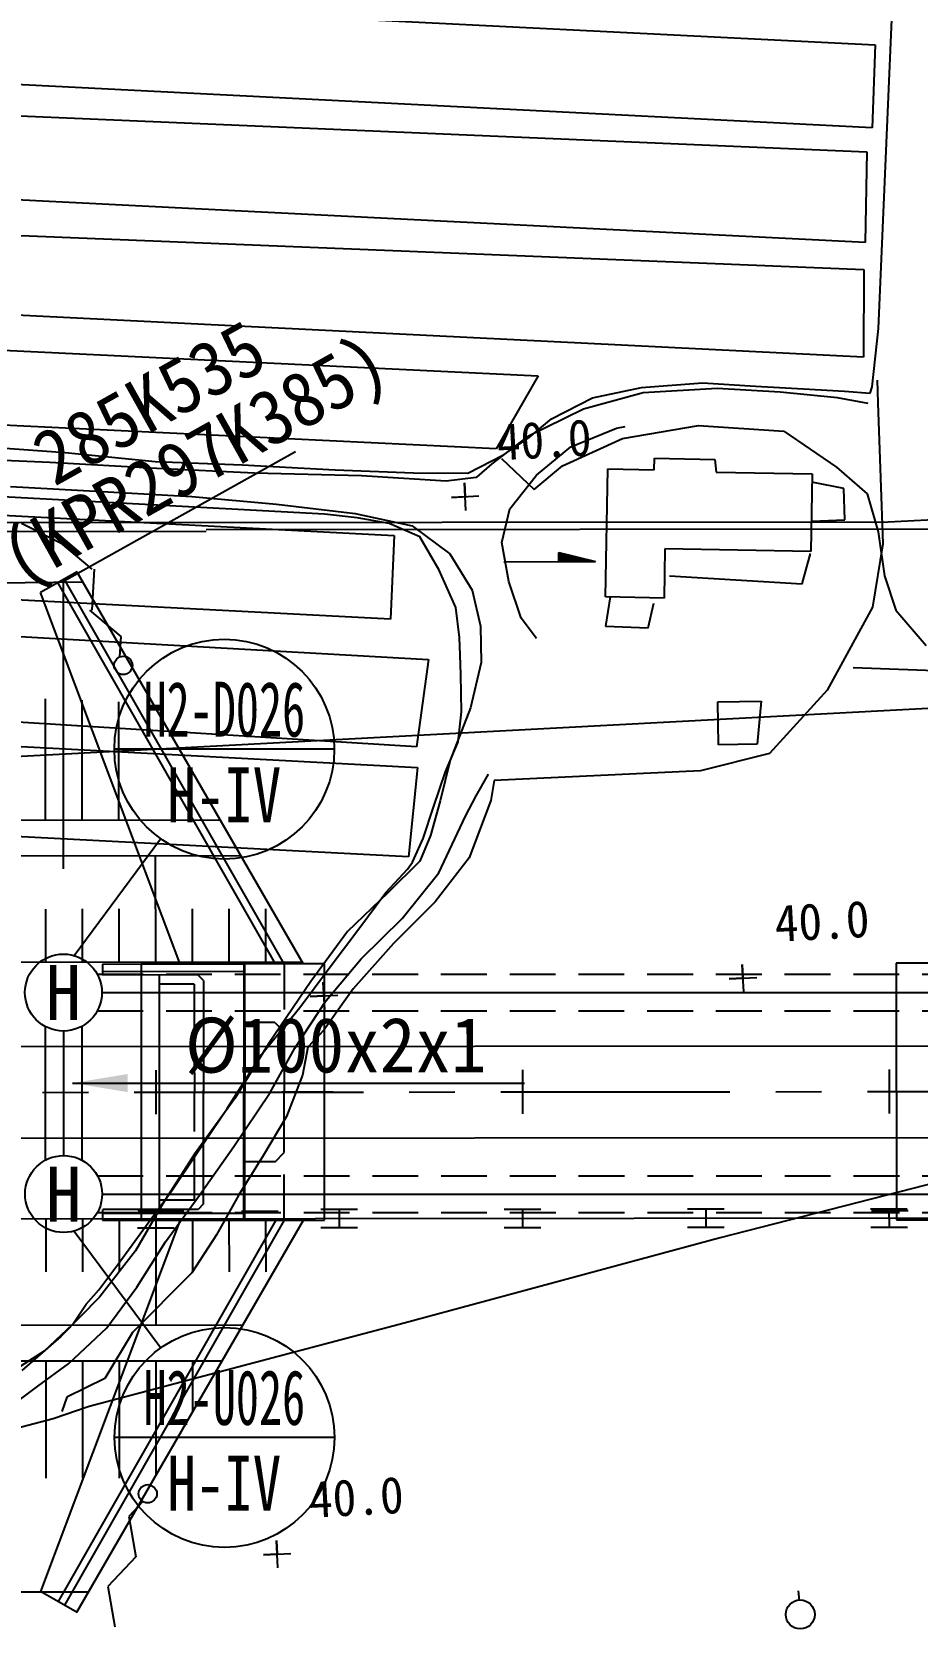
# Model space of a CAD drawing. Header units: millimetres. Extents: x 16742 to 17538, y 1103 to 1809.
# Drawn here: x 17056.3 to 17104.6, y 1444.6 to 1531.5 of the extents above; entities that cross this region are included whole.
import ezdxf
from ezdxf.enums import TextEntityAlignment as Align
from ezdxf.xclip import XClip

# ---------------------------------------------------------------- set-up
doc = ezdxf.new("R2010")
doc.units = ezdxf.units.MM
doc.header["$LTSCALE"] = 10
doc.header["$MEASUREMENT"] = 0
doc.header["$XCLIPFRAME"] = 2
for name, pattern in [('CENTER', [2, 1.25, -0.25, 0.25, -0.25]), ('DASHED2', [0.375, 0.25, -0.125]), ('HIDDEN', [0.375, 0.25, -0.125])]:
    doc.linetypes.add(name, pattern=pattern)
for name, color, linetype in [('TN-MANH', 4, 'Continuous'), ('TZ-BASE', 253, 'Continuous'), ('TZ-CABL', 4, 'Continuous')]:
    doc.layers.add(name, color=color, linetype=linetype)
doc.styles.add('GR', font='GulimChe.ttf')
doc.styles.get("Standard").update_dxf_attribs({"font": 'GulimChe.ttf'})
doc.linetypes.add('ZIGZAG', pattern='A,0.0001,-0.2,[131,ltypeshp.shx,S=0.2,R=0,X=-0.2,Y=0],-0.4,[131,ltypeshp.shx,S=0.2,R=180,X=0.2,Y=0],-0.2', length=0.8001)
doc.dimstyles.get("Standard").update_dxf_attribs({"dimtxt": 0.18, "dimasz": 0.18, "dimexe": 0.18, "dimexo": 0.0625, "dimgap": 0.09, "dimtad": 0, "dimtih": 1, "dimtoh": 1, "dimdec": 4, "dimzin": 0, "dimdsep": 46, "dimtxsty": 'Standard', "dimcen": 0.09, "dimadec": 0, "dimazin": 0, "dimtfac": 1, "dimtdec": 4, "dimtofl": 0, "dimtmove": 0, "dimatfit": 3, "dimfxl": 0, "dimtolj": 1, "dimtzin": 0, "dimarcsym": 0})

# ---------------------------------------------------------------- blocks, each defined once
blk = doc.blocks.new('JD-FHFGFGH4SFG5')
at = {"layer": 'TZ-BASE'}
for p, q in [((279.408, 41.91, 39.715), (280.64, 70.846, 39.715)), ((198.399, 61.417, 41.424), (279.224, 57.403, 41.424)), ((279.224, 57.403, 41.424), (279.063, 52.877, 41.424)), ((279.063, 52.877, 41.424), (196.627, 57.04, 41.424)), ((195.521, 55.096, 41.424), (278.777, 51.557, 41.424)), ((278.777, 51.557, 41.424), (278.675, 46.611, 41.424)), ((278.675, 46.611, 41.424), (194.04, 50.857, 41.424)), ((192.565, 48.603, 41.403), (278.606, 45.131, 41.403)), ((278.582, 40.357, 41.403), (190.395, 44.716, 41.403)), ((278.606, 45.131, 41.403), (278.582, 40.357, 41.403)), ((699.423, 43.352), (-0.006, 6.182)), ((189.923, 42.755, 41.403), (260.842, 39.324, 41.403)), ((279.068, 38.729, 39.715), (279.408, 41.91, 39.715)), ((260.842, 39.324, 41.403), (258.548, 35.349, 41.403)), ((258.548, 35.349, 41.403), (189.492, 38.642, 41.403)), ((266.565, 38.398, 39.892), (263.305, 37.51, 39.892)), ((263.803, 38.131, 39.715), (266.483, 38.701, 39.715)), ((266.483, 38.701, 39.715), (269.81, 38.958, 39.715)), ((270.611, 38.641, 39.892), (266.565, 38.398, 39.892)), ((269.81, 38.958, 39.715), (272.689, 38.775, 39.715)), ((274.04, 38.437, 39.892), (270.611, 38.641, 39.892)), ((272.689, 38.775, 39.715), (275.313, 38.624, 39.715)), ((277.177, 38.138, 39.892), (274.04, 38.437, 39.892)), ((275.313, 38.624, 39.715), (277.557, 38.501, 39.715)), ((277.557, 38.501, 39.715), (278.955, 38.387, 39.715)), ((278.955, 38.387, 39.715), (279.068, 38.729, 39.715)), ((279.33, 39.104, 40.264), (279.374, 37.858, 40.264)), ((263.305, 37.51, 39.892), (260.239, 35.996, 39.892)), ((261.567, 36.988, 39.715), (263.803, 38.131, 39.715)), ((278.837, 37.822, 39.892), (277.177, 38.138, 39.892)), ((279.374, 37.858, 40.264), (279.516, 33.773, 40.264)), ((260.34, 35.968, 39.715), (261.567, 36.988, 39.715)), ((265.119, 36.483, 40.166), (265.581, 36.563, 40.166)), ((265.432, 35.919, 39.996), (269.582, 36.623, 39.996)), ((269.582, 36.623, 39.996), (274.241, 36.312, 39.996)), ((260.239, 35.996, 39.892), (258.311, 34.526, 39.892)), ((258.941, 35.027, 39.715), (260.093, 35.79, 39.715)), ((260.093, 35.79, 39.715), (260.34, 35.968, 39.715)), ((262.17, 34.428, 39.996), (265.432, 35.919, 39.996)), ((262.625, 35.456, 40.166), (265.119, 36.483, 40.166)), ((274.241, 36.312, 39.996), (277.107, 34.347, 39.996)), ((249.185, 31.773, 40.348), (187.857, 35.114, 40.348)), ((234.19, 34.595, 39.892), (228.139, 34.865, 39.892)), ((229.482, 35.562, 39.715), (235.031, 35.146, 39.715)), ((235.031, 35.146, 39.715), (239.949, 34.663, 39.715)), ((256.995, 34.021, 39.715), (258.941, 35.027, 39.715)), ((258.843, 34.828, 39.996), (260.623, 33.126, 39.996)), ((260.743, 33.904, 40.166), (262.625, 35.456, 40.166)), ((267.17, 34.203, 43.125), (267.182, 34.83, 43.125)), ((267.182, 34.83, 43.125), (270.476, 34.769, 43.125)), ((270.476, 34.769, 43.125), (270.554, 34.075, 43.125)), ((188.112, 33.984, 41.804), (252.989, 30.612, 41.804)), ((240.031, 34.275, 39.892), (234.19, 34.595, 39.892)), ((239.949, 34.663, 39.715), (244.687, 34.468, 39.715)), ((245.363, 34.019, 39.892), (240.031, 34.275, 39.892)), ((244.687, 34.468, 39.715), (249.766, 34.203, 39.715)), ((251.198, 33.868, 39.892), (245.363, 34.019, 39.892)), ((249.766, 34.203, 39.715), (254.038, 34.032, 39.715)), ((254.038, 34.032, 39.715), (256.995, 34.021, 39.715)), ((258.311, 34.526, 39.892), (257.453, 33.775, 39.892)), ((259.294, 32.073, 40.166), (260.743, 33.904, 40.166)), ((260.623, 33.126, 39.996), (262.17, 34.428, 39.996)), ((264.512, 27.264, 43.125), (264.641, 34.249, 43.125)), ((264.641, 34.249, 43.125), (267.17, 34.203, 43.125)), ((270.554, 34.075, 43.125), (275.792, 33.979, 43.125)), ((275.792, 33.979, 43.125), (275.714, 29.747, 43.125)), ((277.107, 34.347, 39.996), (278.792, 32.899, 39.996)), ((232.044, 33.286, 39.238), (237.039, 33.017, 39.238)), ((255.814, 33.584, 39.892), (251.198, 33.868, 39.892)), ((257.453, 33.775, 39.892), (255.814, 33.584, 39.892)), ((256.89, 31.987, 40.017), (256.81, 33.485, 40.017)), ((256.81, 33.485, 40.017), (256.85, 32.736, 40.017)), ((277.513, 33.187, 42.695), (275.866, 33.517, 42.695)), ((277.573, 31.467, 42.695), (277.513, 33.187, 42.695)), ((279.516, 33.773, 40.264), (279.642, 30.162, 40.264)), ((237.039, 33.017, 39.238), (241.95, 32.745, 39.238)), ((241.95, 32.745, 39.238), (246.57, 32.335, 39.238)), ((246.57, 32.335, 39.238), (250.856, 31.827, 39.238)), ((256.101, 32.696, 40.017), (257.599, 32.775, 40.017)), ((256.85, 32.736, 40.017), (256.101, 32.696, 40.017)), ((278.792, 32.899, 39.996), (279.382, 30.811, 39.996)), ((250.966, 31.589, 40.348), (249.185, 31.773, 40.348)), ((250.856, 31.827, 39.238), (253.966, 31.146, 39.238)), ((252.71, 31.277, 40.348), (250.966, 31.589, 40.348)), ((258.859, 30.239, 40.166), (259.294, 32.073, 40.166)), ((275.767, 31.404, 42.695), (277.573, 31.467, 42.695)), ((242.734, 30.831), (202.333, 30.793)), ((232.658, 31.284, -2.274), (234.783, 30.223, -2.274)), ((427.944, 31.106), (242.724, 30.931)), ((254.386, 30.54, 40.348), (252.71, 31.277, 40.348)), ((252.989, 30.612, 41.804), (252.788, 26.043, 41.804)), ((253.966, 31.146, 39.238), (256.011, 29.621, 39.238)), ((255.429, 28.723, 40.348), (254.386, 30.54, 40.348)), ((279.382, 30.811, 39.996), (279.724, 28.413, 39.996)), ((234.784, 30.223, 2.246), (236.491, 28.779, 2.246)), ((256.011, 29.621, 39.238), (257.229, 27.641, 39.238)), ((259.239, 28.1, 40.166), (258.859, 30.239, 40.166)), ((261.96, 29.19), (261.959, 29.69)), ((261.959, 29.69), (263.96, 29.192)), ((261.959, 29.678), (262.007, 29.678)), ((261.959, 29.665), (262.057, 29.665)), ((261.959, 29.653), (262.107, 29.653)), ((261.959, 29.64), (262.157, 29.64)), ((261.959, 29.628), (262.207, 29.628)), ((261.959, 29.615), (262.257, 29.616)), ((261.959, 29.603), (262.307, 29.603)), ((261.959, 29.59), (262.357, 29.591)), ((261.959, 29.578), (262.407, 29.578)), ((261.959, 29.565), (262.457, 29.566)), ((261.959, 29.553), (262.507, 29.553)), ((267.755, 29.893, 43.125), (267.706, 27.205, 43.125)), ((275.714, 29.747, 43.125), (267.755, 29.893, 43.125)), ((275.241, 27.985, 42.802), (275.7, 29.637, 42.802)), ((279.642, 30.162, 40.264), (279.074, 26.698, 40.264)), ((252.788, 26.043, 41.804), (187.742, 29.408, 41.804)), ((236.616, 28.779, 2.246), (236.485, 26.547, 2.246)), ((256.353, 26.689, 40.348), (255.429, 28.723, 40.348)), ((258.96, 29.187), (261.96, 29.19)), ((261.959, 29.54), (262.557, 29.541)), ((261.959, 29.528), (262.607, 29.528)), ((261.959, 29.515), (262.657, 29.516)), ((261.959, 29.503), (262.707, 29.503)), ((261.959, 29.49), (262.757, 29.491)), ((261.959, 29.478), (262.807, 29.479)), ((261.959, 29.465), (262.857, 29.466)), ((261.959, 29.453), (262.907, 29.454)), ((261.959, 29.44), (262.957, 29.441)), ((261.959, 29.428), (263.007, 29.429)), ((261.959, 29.415), (263.057, 29.416)), ((261.959, 29.403), (263.107, 29.404)), ((261.959, 29.39), (263.157, 29.391)), ((261.959, 29.378), (263.207, 29.379)), ((261.959, 29.365), (263.257, 29.366)), ((261.959, 29.353), (263.307, 29.354)), ((261.959, 29.34), (263.357, 29.342)), ((261.959, 29.328), (263.407, 29.329)), ((261.959, 29.315), (263.457, 29.317)), ((261.959, 29.303), (263.507, 29.304)), ((261.96, 29.29), (263.557, 29.292)), ((261.96, 29.278), (263.607, 29.279)), ((261.96, 29.265), (263.657, 29.267)), ((261.96, 29.253), (263.707, 29.254)), ((261.96, 29.24), (263.757, 29.242)), ((261.96, 29.228), (263.807, 29.229)), ((261.96, 29.215), (263.857, 29.217)), ((261.96, 29.203), (263.907, 29.205)), ((261.96, 29.19), (263.957, 29.192)), ((219.938, 27.91), (235.999, 28.085)), ((235.681, 28.638, 6.794), (233.683, 27.498, 6.794)), ((246.512, 7.244, 6.794), (234.639, 28.051, 6.794)), ((246.973, 7.242, 6.794), (234.986, 28.249, 6.794)), ((235.662, 28.635, 6.794), (248.016, 7.237, 6.794)), ((259.908, 26.099, 40.166), (259.239, 28.1, 40.166)), ((267.994, 28.421, 42.802), (275.241, 27.985, 42.802)), ((279.724, 28.413, 39.996), (280.349, 26.541, 39.996)), ((188.405, 27.576, 41.276), (254.859, 23.844, 41.276)), ((241.282, 7.271, 6.794), (233.683, 27.506, 6.794)), ((257.229, 27.641, 39.238), (257.686, 25.674, 39.238)), ((267.706, 27.205, 43.125), (264.512, 27.264, 43.125)), ((264.762, 27.275, 42.565), (264.517, 25.674, 42.565)), ((236.36, 26.547, 2.246), (238.067, 25.103, 2.246)), ((256.544, 25.05, 40.348), (256.353, 26.689, 40.348)), ((260.754, 24.991, 40.166), (259.908, 26.099, 40.166)), ((266.844, 25.583, 42.565), (267.142, 26.928, 42.565)), ((279.074, 26.698, 40.264), (276.606, 22.178, 40.264)), ((280.349, 26.541, 39.996), (282.008, 24.62, 39.996)), ((257.686, 25.674, 39.238), (257.722, 23.69, 39.238)), ((264.517, 25.674, 42.565), (266.844, 25.583, 42.565)), ((238.067, 25.103, 2.246), (238.002, 23.987, 2.246)), ((256.582, 24.08, 40.348), (256.544, 25.05, 40.348)), ((254.859, 23.844, 41.276), (254.201, 19.087, 41.276)), ((256.623, 23.026, 40.348), (256.582, 24.08, 40.348)), ((257.722, 23.69, 39.238), (257.143, 21.217, 39.238)), ((254.201, 19.087, 41.276), (187.86, 23.162, 41.276)), ((256.66, 21, 40.348), (256.623, 23.026, 40.348)), ((313.715, 22.094, 40.543), (278.027, 23.39, 40.543)), ((276.606, 22.178, 40.264), (273.455, 18.711, 40.264)), ((188.899, 21.429, 41.466), (254.246, 17.949, 41.466)), ((233.944, 21.708), (233.951, 15.083)), ((235.944, 21.625), (235.951, 15.085)), ((237.944, 21.542), (237.951, 15.087)), ((257.143, 21.217, 39.238), (256.03, 18.344, 39.238)), ((256.472, 19.345, 40.348), (256.66, 21, 40.348)), ((270.644, 21.539, 41.167), (273.011, 21.579, 41.167)), ((270.684, 19.193, 41.167), (270.644, 21.539, 41.167)), ((273.011, 21.579, 41.167), (272.789, 19.229, 41.167)), ((255.775, 17.713, 40.348), (256.472, 19.345, 40.348)), ((272.789, 19.229, 41.167), (270.684, 19.193, 41.167)), ((256.03, 18.344, 39.238), (255.484, 16.126, 39.238)), ((273.455, 18.711, 40.264), (269.7, 17.762, 40.264)), ((254.246, 17.949, 41.466), (253.761, 13.073, 41.466)), ((255.133, 15.787, 40.348), (255.775, 17.713, 40.348)), ((257.457, 16.414, 40.166), (258.13, 17.581, 40.166)), ((269.7, 17.762, 40.264), (258.44, 17.24, 40.264)), ((258.44, 17.24, 40.264), (258.262, 16.158, 40.264)), ((253.761, 13.073, 41.466), (188.376, 16.467, 41.466)), ((254.566, 14.076, 40.348), (255.133, 15.787, 40.348)), ((255.484, 16.126, 39.238), (254.966, 14.247, 39.238)), ((256.868, 15.293, 40.166), (257.457, 16.414, 40.166)), ((258.262, 16.158, 40.264), (257.08, 13.017, 40.264)), ((99.957, 14.957), (243.488, 15.092)), ((255.426, 12.195, 40.166), (256.868, 15.293, 40.166)), ((253.983, 12.786, 40.348), (254.566, 14.076, 40.348)), ((254.966, 14.247, 39.238), (254.388, 12.831, 39.238)), ((99.959, 13.007), (244.611, 13.143)), ((239.952, 13.139), (239.958, 7.329)), ((252.528, 11.124, 40.348), (253.703, 12.395, 40.348)), ((254.388, 12.831, 39.238), (252.639, 11.115, 39.238)), ((253.412, 9.709, 40.166), (255.426, 12.195, 40.166)), ((253.703, 12.395, 40.348), (253.983, 12.786, 40.348)), ((257.08, 13.017, 40.264), (255.227, 10.628, 40.264)), ((252.639, 11.115, 39.238), (250.44, 9.001, 39.238)), ((251.003, 9.079, 40.348), (252.528, 11.124, 40.348)), ((255.227, 10.628, 40.264), (252.938, 8.353, 40.264)), ((233.955, 10.228), (233.958, 7.323)), ((235.955, 10.23), (235.958, 7.325)), ((237.955, 10.232), (237.958, 7.327)), ((241.955, 10.235), (241.958, 7.33)), ((243.955, 10.237), (243.958, 7.332)), ((245.955, 10.239), (245.958, 7.334)), ((251.175, 7.509, 40.166), (253.412, 9.709, 40.166)), ((250.44, 9.001, 39.238), (248.436, 6.262, 39.238)), ((249.438, 6.991, 40.348), (251.003, 9.079, 40.348)), ((252.938, 8.353, 40.264), (250.744, 5.865, 40.264)), ((99.964, 7.197), (247.958, 7.336)), ((237.074, 7.225, 9.068), (244.774, 7.232, 9.068)), ((237.074, 7.225, 6.794), (237.075, 6.625, 6.794)), ((249.173, 7.236, 6.794), (239.173, 7.227, 6.794)), ((239.173, 7.227, 6.794), (239.186, -6.773, 6.794)), ((244.774, 7.232, 6.794), (244.78, 0.232, 6.794)), ((244.824, 7.232, 6.794), (244.83, 0.232, 6.794)), ((247.832, 4.858, 40.348), (249.438, 6.991, 40.348)), ((249.186, -6.764, 6.794), (249.173, 7.236, 6.794)), ((249.278, 5.239, 40.166), (251.175, 7.509, 40.166)), ((272.052, 5.705, 40.017), (271.973, 7.203, 40.017)), ((271.973, 7.203, 40.017), (272.012, 6.454, 40.017)), ((281.372, 7.268, 6.794), (280.372, 7.267, 6.794)), ((280.372, 7.267, 6.794), (280.385, -6.733, 6.794)), ((291.372, 7.277, 6.794), (281.372, 7.268, 6.794)), ((237.074, 6.825, 9.068), (244.774, 6.832, 9.068)), ((242.274, 6.629, 6.794), (237.075, 6.625, 6.794)), ((240.186, -6.172, 6.794), (240.174, 6.628, 6.794)), ((242.575, 6.33, 6.794), (242.274, 6.629, 6.794)), ((242.575, 6.33, 6.794), (242.58, 0.13, 6.794)), ((248.436, 6.262, 39.238), (246.118, 2.876, 39.238)), ((249.191, 4.734, 40.017), (249.111, 6.232, 40.017)), ((249.111, 6.232, 40.017), (249.151, 5.483, 40.017)), ((271.263, 6.414, 40.017), (272.761, 6.494, 40.017)), ((272.012, 6.454, 40.017), (271.263, 6.414, 40.017)), ((247.564, 2.637, 40.166), (249.278, 5.239, 40.166)), ((248.402, 5.444, 40.017), (249.9, 5.523, 40.017)), ((249.151, 5.483, 40.017), (248.402, 5.444, 40.017)), ((250.744, 5.865, 40.264), (249.143, 3.614, 40.264)), ((245.737, 2.285, 40.348), (247.832, 4.858, 40.348)), ((246.977, 3.534, 6.794), (246.98, 0.234, 6.794)), ((249.143, 3.614, 40.264), (248.272, 2.68, 40.264)), ((99.968, 2.595), (299.961, 2.779)), ((246.118, 2.876, 39.238), (244.292, -0.11, 39.238)), ((246.222, 0.219, 40.166), (247.564, 2.637, 40.166)), ((248.272, 2.68, 40.264), (247.98, 1.163, 40.264)), ((243.867, -0.661, 40.348), (245.737, 2.285, 40.348)), ((240.001, -0.975), (239.999, 1.425)), ((247.98, 1.163, 40.264), (247.112, -1.106, 40.264)), ((260.001, -0.957), (259.999, 1.443)), ((280.001, -0.939), (279.999, 1.461)), ((242.586, -5.87, 6.794), (242.58, 0.33, 6.794)), ((244.226, -2.731, 40.166), (246.222, 0.219, 40.166)), ((244.786, -6.768, 6.794), (244.78, 0.232, 6.794)), ((244.836, -6.768, 6.794), (244.83, 0.232, 6.794)), ((249.655, 0.236, 6.794), (246.855, 0.234, 6.794)), ((246.983, -3.066, 6.794), (246.98, 0.234, 6.794)), ((279.654, 0.266, 6.794), (282.454, 0.269, 6.794)), ((244.292, -0.11, 39.238), (242.088, -3.153, 39.238)), ((242.23, -3.09, 40.348), (243.867, -0.661, 40.348)), ((247.112, -1.106, 40.264), (245.851, -3.216, 40.264)), ((99.972, -2.405), (299.966, -2.221)), ((242.088, -3.153, 39.238), (240.337, -5.883, 39.238)), ((240.874, -5.128, 40.348), (242.23, -3.09, 40.348)), ((242.265, -5.512, 40.166), (244.226, -2.731, 40.166)), ((245.851, -3.216, 40.264), (244.506, -5.372, 40.264)), ((286.462, -3.694, 40.587), (270.761, -7.728, 40.587)), ((239.27, -7.303, 40.348), (240.874, -5.128, 40.348)), ((240.337, -5.883, 39.238), (238.874, -8.432, 39.238)), ((240.502, -7.946, 40.166), (242.265, -5.512, 40.166)), ((242.586, -5.87, 6.794), (242.286, -6.17, 6.794)), ((244.506, -5.372, 40.264), (243.291, -7.567, 40.264)), ((99.977, -6.803), (349.971, -6.568)), ((99.977, -6.803), (299.971, -6.615)), ((241.295, -6.787, 6.794), (233.696, -27.022, 6.794)), ((233.971, -6.677), (233.974, -9.582)), ((246.524, -6.76, 6.794), (234.651, -27.567, 6.794)), ((246.986, -6.758, 6.794), (234.999, -27.765, 6.794)), ((235.675, -28.151, 6.794), (248.028, -6.752, 6.794)), ((235.971, -6.675), (235.974, -9.58)), ((242.286, -6.17, 6.794), (237.086, -6.175, 6.794)), ((237.087, -6.775, 6.794), (237.086, -6.175, 6.794)), ((237.086, -6.375, 9.068), (244.786, -6.368, 9.068)), ((237.087, -6.775, 9.068), (249.186, -6.764, 9.068)), ((237.971, -6.673), (237.974, -9.578)), ((238.977, -6.172), (240.977, -6.171)), ((239.02, -6.276, 2.274), (241.02, -6.269, 2.274)), ((239.02, -6.276, 2.274), (241.02, -6.269, 2.274)), ((239.186, -6.773, 6.794), (249.186, -6.764, 6.794)), ((239.514, -6.273, 6.794), (241.514, -6.271, 6.794)), ((239.971, -6.671), (239.977, -12.481)), ((239.977, -6.171), (239.978, -7.171)), ((241.971, -6.67), (241.974, -9.575)), ((243.971, -6.668), (243.974, -9.573)), ((244.653, -6.268, 6.794), (246.653, -6.266, 6.794)), ((245.971, -6.666), (245.974, -9.571)), ((248.977, -6.163), (250.977, -6.161)), ((249.977, -6.162), (249.978, -7.162)), ((258.977, -6.154), (260.977, -6.152)), ((259.977, -6.153), (259.978, -7.153)), ((268.977, -6.144), (270.977, -6.142)), ((269.977, -6.143), (269.978, -7.143)), ((278.977, -6.135), (280.977, -6.133)), ((279.02, -6.24, 2.274), (281.02, -6.233, 2.274)), ((279.02, -6.24, 2.274), (281.02, -6.233, 2.274)), ((279.024, -6.237, 6.794), (281.024, -6.235, 6.794)), ((279.977, -6.134), (279.978, -7.134)), ((280.385, -6.733, 6.794), (291.385, -6.723, 6.794)), ((237.907, -9.172, 40.348), (239.27, -7.303, 40.348)), ((238.978, -7.172), (240.978, -7.171)), ((243.291, -7.567, 40.264), (241.943, -9.637, 40.264)), ((248.978, -7.163), (250.978, -7.161)), ((270.761, -7.728, 40.587), (253.532, -12.375, 40.587)), ((258.978, -7.154), (260.978, -7.152)), ((268.978, -7.144), (270.978, -7.142)), ((278.978, -7.135), (280.978, -7.133)), ((238.874, -8.432, 39.238), (236.903, -10.959, 39.238)), ((238.951, -10.414, 40.166), (240.502, -7.946, 40.166)), ((236.864, -10.564, 40.348), (237.907, -9.172, 40.348)), ((237.306, -12.633, 40.166), (238.951, -10.414, 40.166)), ((241.943, -9.637, 40.264), (238.699, -12.893, 40.264)), ((236.903, -10.959, 39.238), (234.791, -13.112, 39.238)), ((236.177, -11.351, 40.348), (236.864, -10.564, 40.348)), ((235.459, -12.435, 40.348), (236.177, -11.351, 40.348)), ((99.983, -12.613), (244.724, -12.477)), ((233.911, -13.89, 40.348), (235.459, -12.435, 40.348)), ((235.228, -14.573, 40.166), (237.306, -12.633, 40.166)), ((253.532, -12.375, 40.587), (236.343, -16.935, 40.587)), ((238.699, -12.893, 40.264), (237.193, -15.399, 40.264)), ((231.933, -15.15, 40.348), (233.911, -13.89, 40.348)), ((234.791, -13.112, 39.238), (232.667, -14.969, 39.238)), ((99.985, -14.563), (243.597, -14.428)), ((233.545, -15.822, 40.166), (235.228, -14.573, 40.166)), ((233.978, -14.437), (233.984, -20.847)), ((235.978, -14.435), (235.984, -20.849)), ((237.978, -14.433), (237.984, -20.85)), ((239.978, -14.431), (239.984, -20.687)), ((241.978, -14.43), (241.981, -17.228)), ((237.193, -15.399, 40.264), (235.12, -16.418, 40.264)), ((232.602, -16.534, 40.166), (233.545, -15.822, 40.166)), ((235.12, -16.418, 40.264), (234.846, -17.202, 40.264)), ((236.343, -16.935, 40.587), (234.386, -17.606, 40.587)), ((234.386, -17.606, 40.587), (230.803, -18.549, 40.587)), ((239.275, -22.118, 2.246), (238.512, -22.928, 2.246)), ((238.512, -22.928, 2.246), (238.893, -25.131, 2.246)), ((246.64, -25.738, 40.017), (246.56, -24.24, 40.017)), ((246.56, -24.24, 40.017), (246.6, -24.989, 40.017)), ((238.893, -25.131, 2.246), (237.36, -26.758, 2.246)), ((245.851, -25.029, 40.017), (247.349, -24.949, 40.017)), ((246.6, -24.989, 40.017), (245.851, -25.029, 40.017)), ((237.36, -26.758, 2.246), (237.741, -28.961, 2.246)), ((236.299, -27.07), (229.225, -27.068)), ((235.694, -28.17, 6.794), (233.696, -27.03, 6.794)), ((275.096, -27.513, 39.533), (275.045, -26.995, 39.533))]:
    blk.add_line(p, q, dxfattribs=at)
at = {"layer": 'TZ-BASE', "ltscale": 10}
for p, q in [((279.935, 31.366), (299.934, 32.385)), ((179.935, 31.272), (279.935, 31.366))]:
    blk.add_line(p, q, dxfattribs=at)
at = {"layer": 'TZ-BASE', "linetype": 'DASHED2'}
for p, q in [((246.974, 7.234, 6.794), (246.977, 3.534, 6.794)), ((242.075, 6.129, 6.794), (240.175, 6.128, 6.794)), ((242.075, 6.129, 6.794), (242.08, 0.23, 6.794)), ((246.476, 4.033, 6.794), (244.777, 4.032, 6.794)), ((246.476, 4.033, 6.794), (246.977, 3.534, 6.794)), ((242.085, -5.67, 6.794), (242.08, 0.23, 6.794)), ((246.483, -3.566, 6.794), (246.983, -3.066, 6.794)), ((246.986, -6.766, 6.794), (246.983, -3.066, 6.794)), ((246.483, -3.566, 6.794), (244.783, -3.568, 6.794)), ((242.085, -5.67, 6.794), (240.186, -5.672, 6.794))]:
    blk.add_line(p, q, dxfattribs=at)
at = {"layer": 'TZ-BASE', "linetype": 'CENTER'}
blk.add_lwpolyline([(0, 0.004), (98.8, 0.095), (298.8, 0.279), (498.8, 0.463), (700, 0.648)], dxfattribs=at)
at = {"layer": 'TZ-BASE'}
for centre, radius in [((238.199, 23.527, 2.246), 0.5), ((239.537, -21.693, 2.246), 0.5), ((275.136, -28.281, 39.533), 0.791)]:
    blk.add_circle(centre, radius, dxfattribs=at)
for p in [(258.633, 34.719, 40.123), (273.795, 8.437, 38.295), (248.383, -23.006, 38.295)]:
    blk.add_text('40.0', height=2, rotation=3.042, dxfattribs=at).set_placement(p)
blk = doc.blocks.new('JD-DGH6SF4')
at = {"layer": 'TZ-BASE'}
for p, q in [((249.647, 93.958), (237.647, 93.958)), ((235.447, 82.691), (240.174, 89.065)), ((235.457, 67.653), (240.184, 61.278)), ((249.657, 56.385), (237.657, 56.385))]:
    blk.add_line(p, q, dxfattribs=at)
at = {"layer": 'TZ-BASE', "flags": 128}
blk.add_lwpolyline([(234.869, 87.422), (234.869, 103.124), (247.529, 110.211)], dxfattribs=at)
at = {"layer": 'TZ-BASE'}
for centre in [(243.647, 93.958), (243.657, 56.385)]:
    blk.add_circle(centre, 6, dxfattribs=at)
at = {"layer": 'TZ-BASE', "style": 'GR'}
for s, p in [('285K535', (234.361, 108.263)), ('(KPR297K385)', (232.573, 102.774))]:
    blk.add_text(s, height=3, rotation=29.23871, dxfattribs=at).set_placement(p)
for s, width, p in [('H2-D026', 0.65, (243.647, 96.118)), ('H-IV', 0.8, (243.647, 91.458)), ('H2-U026', 0.65, (243.647, 58.545)), ('H-IV', 0.8, (243.647, 53.885))]:
    blk.add_text(s, height=3, rotation=0, dxfattribs=dict(at, width=width)).set_placement(p, align=Align.MIDDLE)
at = {"layer": 'TZ-BASE'}
blk.add_text('Ø100x2x1', height=3, rotation=0.05182, dxfattribs=at).set_placement((249.721, 77.807), align=Align.MIDDLE)
blk.add_leader([(235.369, 75.73), (260.026, 75.73)], dimstyle='Standard', override={"dimtxt": 3, "dimasz": 3, "dimexe": 2, "dimexo": 3, "dimgap": 1, "dimtad": 0, "dimtih": 0, "dimcen": 1, "dimaunit": 1, "dimadec": 8, "dimtix": 1, "dimtofl": 1, "dimtmove": 2, "dimtvp": 2}, dxfattribs=at)

msp = doc.modelspace()

# ---------------------------------------------------------------- linework, layer by layer
at = {"layer": 'TN-MANH'}
for centre in [(17057.977, 1479.078), (17057.987, 1468.078)]:
    msp.add_circle(centre, 2.1, dxfattribs=at)
at = {"layer": 'TZ-CABL', "linetype": 'HIDDEN'}
for points in [[(17059.823, 1480.078), (17112.976, 1480.078), (17171.124, 1480.231)], [(17060.077, 1479.078), (17112.977, 1479.078), (17170.873, 1479.23)], [(17059.823, 1478.078), (17112.978, 1478.078), (17171.129, 1478.231)], [(17059.833, 1469.078), (17111.14, 1469.078)], [(17060.087, 1468.078), (17110.887, 1468.078)], [(17059.833, 1467.078), (17111.14, 1467.078)]]:
    msp.add_lwpolyline(points, dxfattribs=at)
at = {"layer": 'TZ-CABL', "linetype": 'ZIGZAG', "ltscale": 0.5}
for points in [[(17060.077, 1479.078), (17112.977, 1479.078), (17170.873, 1479.23)], [(17057.977, 1476.978), (17057.983, 1470.178)], [(17060.087, 1468.078), (17110.887, 1468.078)]]:
    msp.add_lwpolyline(points, dxfattribs=at)
at = {"layer": 'TZ-CABL'}
for points in [[(17056.977, 1477.231), (17056.983, 1469.924)], [(17058.977, 1477.232), (17058.983, 1469.926)]]:
    msp.add_lwpolyline(points, dxfattribs=at)

# ---------------------------------------------------------------- block references
at = {"layer": 'TZ-BASE'}
ref = msp.add_blockref('JD-FHFGFGH4SFG5', (16823.038, 1473.41), dxfattribs=at)
XClip(ref).set_block_clipping_path([(699.9307166184, 75.6476090799), (-0.0689872699, 75.0037604044), (0.0689872699, -75.0037604044), (700.0686841918, -74.3523274699)])
msp.add_blockref('JD-DGH6SF4', (16823.107, 1398.406), dxfattribs=at)

# ---------------------------------------------------------------- texts
at = {"layer": 'TN-MANH', "linetype": 'ByBlock'}
for p in [(17057.977, 1479.078), (17057.987, 1468.078)]:
    msp.add_text('H', height=3, rotation=0, dxfattribs=at).set_placement(p, align=Align.MIDDLE)

doc.saveas('drawing.dxf')
